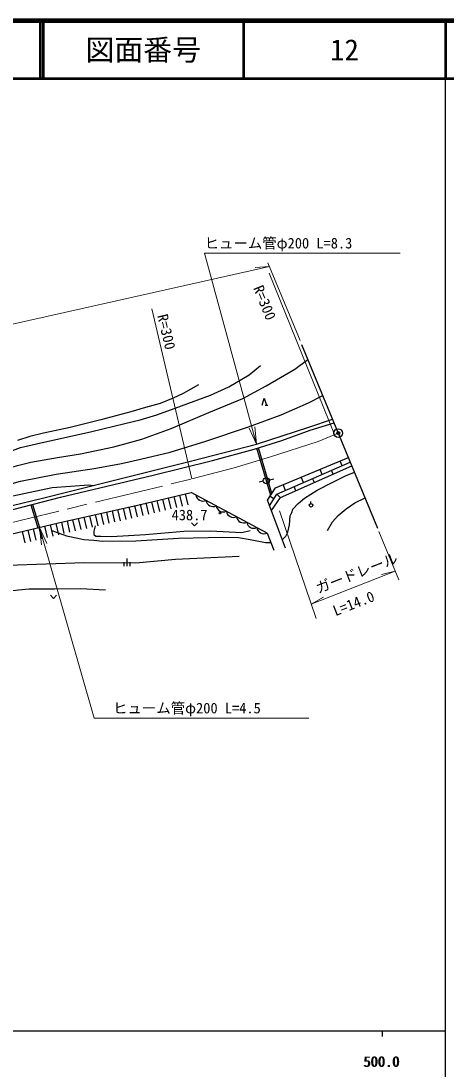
# Model space of a CAD drawing. Units: millimetres, scale not verified. Extents: x 40000 to 680000, y 20000 to 380000.
# Drawn here: x 505412 to 579100, y 198357 to 380000 of the extents above; entities that cross this region are included whole.
import ezdxf
from ezdxf.enums import TextEntityAlignment as Align

# ---------------------------------------------------------------- set-up
doc = ezdxf.new("R2010")
doc.units = ezdxf.units.MM
doc.header["$LTSCALE"] = 1000
doc.header["$PDMODE"] = 32
doc.header["$PDSIZE"] = 500
doc.linetypes.add('CHAIN', pattern=[18.5, 12, -1.5, 3.5, -1.5])
for name, color, linetype, lineweight in [('M-BGD', 7, 'Continuous', 25), ('M-BMK', 2, 'CHAIN', 13), ('M-BMK-OTRS', 5, 'Continuous', 25), ('M-BMK-SRVR', 3, 'Continuous', 25), ('M-STR-HTXT', 7, 'Continuous', 13), ('M-TTL', 2, 'Continuous', 140), ('M-TTL-BAND', 7, 'Continuous', 25), ('M-TTL-LINE', 7, 'Continuous', 50)]:
    doc.layers.add(name, color=color, linetype=linetype, lineweight=lineweight)
doc.layers.add('M-OTRS', color=6, linetype='Continuous')
doc.layers.add('M-TTL-TXT', color=7, linetype='Continuous')
doc.styles.add('ＭＳ ゴシック', font='')
doc.styles.get('ＭＳ ゴシック').set_extended_font_data('MS Gothic')

# ---------------------------------------------------------------- blocks, each defined once
blk = doc.blocks.new('open_arrow')
at = {"color": 0, "linetype": 'Continuous', "lineweight": -2}
blk.add_lwpolyline([(7.5, 1.25), (0, 0), (7.5, -1.25)], dxfattribs=at)

msp = doc.modelspace()

# ---------------------------------------------------------------- linework, layer by layer
at = {"layer": 'M-BGD'}
for p, q in [((547727, 313436), (548229, 313436)), ((548701, 297775), (546313, 305942)), ((548916, 298108), (546599, 306032)), ((561070, 302922), (560738, 303725)), ((557628, 301418), (557267, 302291)), ((559530, 301467), (559243, 302124)), ((547416, 300214), (546684, 300049)), ((548489, 300456), (549221, 300620)), ((554362, 299991), (553974, 300930)), ((556277, 300016), (555979, 300698)), ((534378, 296116), (533919, 298063)), ((548069, 291245), (534893, 298292)), ((550384, 297361), (549749, 297976)), ((551291, 298649), (550877, 299651)), ((553077, 298589), (552769, 299295)), ((507146, 296131), (508323, 292142)), ((507437, 296206), (508615, 292211)), ((526590, 294283), (526132, 296230)), ((527564, 294512), (527106, 296459)), ((528537, 294741), (528079, 296688)), ((529511, 294970), (529052, 296917)), ((530484, 295199), (530026, 297146)), ((531457, 295429), (530999, 297375)), ((532431, 295658), (531972, 297605)), ((533404, 295887), (532946, 297834)), ((549257, 297184), (548595, 297612)), ((555685, 296358), (555685, 296696)), ((518776, 292503), (518332, 294453)), ((519751, 292725), (519307, 294675)), ((520726, 292947), (520282, 294897)), ((521701, 293169), (521257, 295119)), ((522676, 293391), (522232, 295341)), ((523651, 293613), (523207, 295563)), ((524626, 293835), (524182, 295785)), ((525601, 294057), (525157, 296007)), ((510995, 290719), (510534, 292665)), ((511968, 290949), (511507, 292895)), ((512926, 291171), (512482, 293121)), ((513901, 291393), (513457, 293343)), ((514876, 291615), (514432, 293565)), ((515851, 291837), (515407, 293787)), ((516826, 292059), (516382, 294009)), ((517801, 292281), (517357, 294231)), ((506129, 289567), (505669, 291514)), ((507102, 289798), (506642, 291744)), ((508075, 290028), (507615, 291974)), ((509048, 290258), (508588, 292204)), ((510022, 290488), (509561, 292435)), ((548069, 291245), (549266, 288295)), ((523286, 285510), (523286, 286207)), ((523819, 285510), (523819, 286838)), ((524353, 285510), (524353, 286207))]:
    msp.add_line(p, q, dxfattribs=at)
for points in [[(485928, 298494), (489954, 299929), (494703, 301773), (498012, 303152), (502360, 304969), (505331, 306068), (508085, 306734), (517717, 308825), (523406, 310211), (526061, 310878), (528994, 311765), (533263, 313292), (538273, 315127), (541436, 316567), (544999, 318647), (546958, 320269)], [(488458, 297188), (492777, 298596), (496663, 300069), (501822, 302093), (504810, 302962), (507111, 303509), (511748, 304366), (515718, 304997), (521533, 306207), (526365, 307543), (531444, 309352), (537959, 312118), (543861, 314594), (547940, 316747), (552901, 319659), (555146, 321331)], [(536180, 316930), (533521, 315461), (531791, 314622), (529552, 313722), (527017, 313001), (524457, 312242), (519235, 310890), (513961, 309539), (509324, 308576), (506978, 307963), (504798, 307288)], [(490292, 295960), (494642, 297250), (505348, 300232), (511490, 301443), (518104, 302412), (522826, 303304), (526114, 304069), (531277, 305275), (537440, 307158), (544864, 309636), (550521, 311732), (555232, 313840), (557719, 315103)], [(547203, 313436), (547591, 314624), (547979, 313436)], [(491653, 293104), (509169, 297307), (535012, 303787), (546240, 306635), (555326, 309605), (559414, 311002)], [(372985, 268437), (383338, 269543), (396479, 270846), (404909, 271529), (409718, 272363), (417610, 274256), (423723, 275848), (433576, 278212), (451166, 282371), (459641, 284505), (467230, 286261), (476615, 288626), (485998, 290840), (494579, 292886), (512272, 297454), (528318, 301276), (538618, 303816), (545818, 305787), (550611, 307290), (555549, 309107), (559678, 310363)], [(551293, 288630), (548154, 296930), (549563, 299108), (562175, 304319)], [(548512, 295985), (549749, 297976), (562495, 303545)], [(548835, 295130), (550411, 297399), (562759, 302907)], [(550730, 290119), (551312, 290681), (551679, 291377), (551948, 292673), (552082, 294262), (552351, 294788), (552559, 295375), (553478, 296367), (554566, 297271), (556782, 298668), (559363, 300001), (561667, 301167), (563214, 301806)], [(491353, 294103), (497688, 295774), (503998, 297684), (510824, 299155), (517200, 299633), (517990, 299519)], [(502421, 290745), (511925, 292994), (526108, 296224), (534893, 298292)], [(558565, 291718), (559413, 293171), (560405, 294308), (561810, 295470), (563315, 296503), (565053, 297354)], [(518279, 292502), (518021, 291561), (518067, 290985), (518385, 290727), (519266, 290681), (521133, 290651), (526977, 291015), (533664, 291576), (538294, 291622), (543692, 291318), (545119, 291713)], [(534966, 293014), (535496, 292484), (536026, 293014)], [(510765, 291692), (513316, 290750), (515279, 290351), (516290, 290152), (518054, 289999), (519541, 289830), (525312, 289892), (532694, 290353), (540412, 290536), (543110, 290490), (545164, 290153), (547823, 289586), (548742, 289585)], [(543250, 287184), (532203, 286678), (525320, 286003), (516404, 286099), (503143, 285619)], [(501984, 278989), (501985, 280070), (502246, 280510), (503037, 281165), (504961, 281424), (506857, 281588), (511230, 281589), (515759, 281630), (520078, 281385)], [(510518, 280457), (511048, 279927), (511579, 280457)]]:
    msp.add_lwpolyline(points, dxfattribs=at)
for centre, radius in [((547953, 300335), 550), ((555685, 296058), 300), ((539915, 294715), 150)]:
    msp.add_circle(centre, radius, dxfattribs=at)
for centre in [(536959, 298037), (538723, 297094), (540486, 296151), (542250, 295208), (544014, 294264), (545777, 293321), (547541, 292378)]:
    msp.add_arc(centre, 1250, 188.73047, 294.99068, dxfattribs=at)
at = {"layer": 'M-BMK'}
msp.add_lwpolyline([(376103, 264627), (381423, 264983), (387054, 265548), (394580, 266866), (399632, 268090), (464358, 283574), (535037, 300621), (542352, 302563), (548643, 304466), (556909, 307114), (560413, 308584)], dxfattribs=at)
at = {"layer": 'M-BMK-OTRS'}
msp.add_line((567247, 292045), (554089, 323888), dxfattribs=at)
at = {"layer": 'M-BMK-SRVR'}
msp.add_circle((560413, 308584), 750, dxfattribs=at)
msp.add_circle((560413, 308584), 750, dxfattribs=at)
at = {"layer": 'M-OTRS'}
msp.add_point((560413, 308584), dxfattribs=at)
msp.add_point((560413, 308584), dxfattribs=at)
at = {"layer": 'M-STR-HTXT'}
for p, q in [((548215, 338105), (553785, 324625)), ((548481, 337461), (546034, 337263)), ((559762, 308310), (548440, 336303)), ((535037, 300621), (528106, 330121)), ((550258, 295091), (556564, 276466)), ((570923, 283148), (567461, 291527)), ((570307, 284640), (555727, 278937)), ((570307, 284640), (567919, 284072)), ((555727, 278937), (557867, 280141))]:
    msp.add_line(p, q, dxfattribs=at)
for points in [[(546240, 306635), (537237, 339763), (571157, 339763)], [(548481, 337461), (492066, 324822), (400440, 305124), (394425, 304013), (384749, 303265), (373560, 302972), (366797, 303533), (349800, 305327), (331685, 308835), (311287, 313443), (287226, 317938), (241279, 325711), (228058, 327230), (225929, 327319)], [(508615, 292211), (518088, 259188), (555288, 259188)]]:
    msp.add_lwpolyline(points, dxfattribs=at)
at = {"layer": 'M-TTL'}
msp.add_line((680000, 380000), (40000, 380000), dxfattribs=at)
at = {"layer": 'M-TTL-BAND'}
for p, q in [((579000, 20000), (579000, 370000)), ((40000, 205000), (579000, 205000)), ((568000, 205000), (568000, 204000))]:
    msp.add_line(p, q, dxfattribs=at)
at = {"layer": 'M-TTL-LINE'}
for p, q in [((508747, 380000), (508747, 370000)), ((509247, 380000), (509247, 370000)), ((543997, 380000), (543997, 370000)), ((579000, 380000), (579000, 370000)), ((40000, 370000), (680000, 370000))]:
    msp.add_line(p, q, dxfattribs=at)

# ---------------------------------------------------------------- block references
at = {"layer": 'M-STR-HTXT', "xscale": 400, "yscale": 400}
for p, rotation in [((546240, 306635), 105.2), ((508615, 292211), 286)]:
    msp.add_blockref('open_arrow', p, dxfattribs=dict(at, rotation=rotation))

# ---------------------------------------------------------------- texts
at = {"layer": 'M-BGD', "style": 'ＭＳ ゴシック'}
msp.add_text('438.7', height=1833, dxfattribs=at).set_placement((534639, 292921), align=Align.BOTTOM_CENTER)
at = {"layer": 'M-STR-HTXT', "style": 'ＭＳ ゴシック'}
for s, p in [('ヒューム管φ200 L=8.3', (537237, 340024)), ('ヒューム管φ200 L=4.5', (521368, 259449))]:
    msp.add_text(s, height=1833, dxfattribs=at).set_placement(p, align=Align.BOTTOM_LEFT)
for s, rotation, p in [('R=300', 292.022, (546310, 330625)), ('R=300', 283.221, (529216, 325789)), ('ガードレール', 21.363, (564143, 282969)), ('L=14.0', 21.363, (563617, 277680))]:
    msp.add_text(s, height=1833, rotation=rotation, dxfattribs=at).set_placement(p, align=Align.BOTTOM_CENTER)
at = {"layer": 'M-TTL-BAND', "style": 'ＭＳ ゴシック'}
for p in [(567844, 198195), (568000, 198195)]:
    msp.add_text('500.0', height=1833, dxfattribs=at).set_placement(p, align=Align.BOTTOM_CENTER)
at = {"layer": 'M-TTL-TXT', "style": 'ＭＳ ゴシック'}
for s, p in [('図面番号', (526622, 375000)), ('12', (561497, 375000))]:
    msp.add_text(s, height=3666, dxfattribs=at).set_placement(p, align=Align.MIDDLE_CENTER)

doc.saveas('drawing.dxf')
